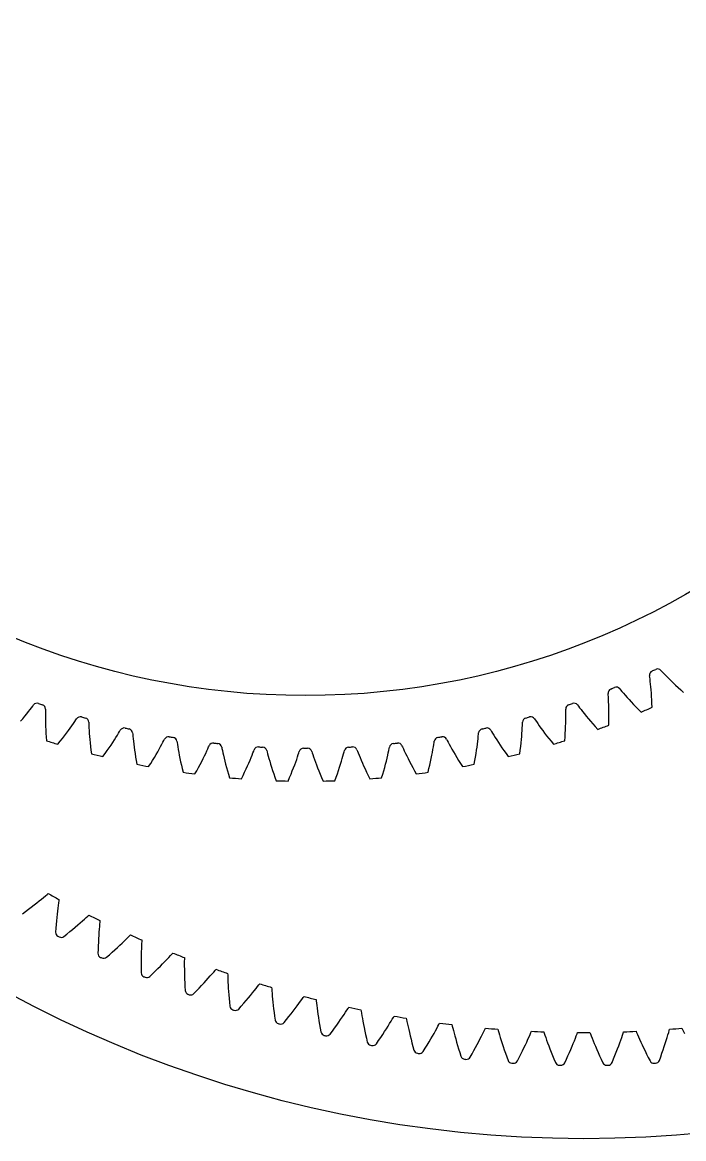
# Model space of a CAD drawing. Header units: millimetres. Extents: x -82 to 82, y -82 to 82.
# Drawn here: x -38.3 to 6.8, y -82.4 to -6.1 of the extents above; entities that cross this region are included whole.
import ezdxf

# ---------------------------------------------------------------- set-up
doc = ezdxf.new("R2010")
doc.units = ezdxf.units.MM

msp = doc.modelspace()

# ---------------------------------------------------------------- linework, layer by layer
at = {"layer": 'journal'}
msp.add_circle((-19, 0), 52.15, dxfattribs=at)
at = {"layer": 'outer'}
msp.add_circle((0, 0), 82.428227, dxfattribs=at)
at = {"layer": 'output_ring'}
for p, q in [((-37.547344, -66.457307), (-37.369394, -66.317415)), ((-37.369394, -66.317415), (-37.20163, -66.183439)), ((-37.20163, -66.183439), (-37.045024, -66.056472)), ((-37.045024, -66.056472), (-36.901003, -65.938028)), ((-36.901003, -65.938028), (-36.771882, -65.830424)), ((-36.771882, -65.830424), (-36.662142, -65.737885)), ((-36.662142, -65.737885), (-36.587496, -65.674355)), ((-35.879105, -66.321232), (-35.900772, -66.48791)), ((-35.859774, -66.17899), (-35.879105, -66.321232)), ((-35.846131, -66.081924), (-35.859774, -66.17899)), ((-38.348751, -67.061802), (-38.136133, -66.904876)), ((-38.136133, -66.904876), (-37.931182, -66.751651)), ((-37.931182, -66.751651), (-37.734783, -66.602276)), ((-37.734783, -66.602276), (-37.547344, -66.457307)), ((-35.970123, -67.086671), (-35.992887, -67.311877)), ((-35.946896, -66.873235), (-35.970123, -67.086671)), ((-35.923607, -66.672976), (-35.946896, -66.873235)), ((-35.900772, -66.48791), (-35.923607, -66.672976)), ((-36.035739, -67.79368), (-36.055294, -68.048828)), ((-36.014853, -67.547815), (-36.035739, -67.79368)), ((-35.992887, -67.311877), (-36.014853, -67.547815)), ((-34.731466, -67.971332), (-34.559529, -67.824111)), ((-34.559529, -67.824111), (-34.397523, -67.683228)), ((-34.397523, -67.683228), (-34.246371, -67.549814)), ((-34.246371, -67.549814), (-34.107437, -67.425443)), ((-34.107437, -67.425443), (-33.982935, -67.312526)), ((-33.982935, -67.312526), (-33.877166, -67.215473)), ((-33.877166, -67.215473), (-33.805246, -67.148873)), ((-33.070388, -67.765518), (-33.085057, -67.932957)), ((-33.057031, -67.622591), (-33.070388, -67.765518)), ((-33.047464, -67.525039), (-33.057031, -67.622591)), ((-36.055294, -68.048828), (-36.073863, -68.312432)), ((-35.506856, -68.608856), (-35.300996, -68.443165)), ((-35.300996, -68.443165), (-35.102641, -68.281491)), ((-35.102641, -68.281491), (-34.912669, -68.124023)), ((-34.912669, -68.124023), (-34.731466, -67.971332)), ((-33.129273, -68.534097), (-33.142586, -68.760059)), ((-33.115004, -68.319876), (-33.129273, -68.534097)), ((-33.100122, -68.118817), (-33.115004, -68.319876)), ((-33.085057, -67.932957), (-33.100122, -68.118817)), ((-31.13437, -68.676539), (-31.032758, -68.575142)), ((-31.032758, -68.575142), (-30.96369, -68.505589)), ((-33.165225, -69.243233), (-33.174078, -69.498976)), ((-33.154653, -68.99671), (-33.165225, -69.243233)), ((-33.142586, -68.760059), (-33.154653, -68.99671)), ((-32.029307, -69.526257), (-31.854656, -69.366112)), ((-31.854656, -69.366112), (-31.689036, -69.211821)), ((-31.689036, -69.211821), (-31.533072, -69.064277)), ((-31.533072, -69.064277), (-31.387639, -68.92465)), ((-31.387639, -68.92465), (-31.254034, -68.794571)), ((-31.254034, -68.794571), (-31.13437, -68.676539)), ((-30.211298, -69.258827), (-30.218567, -69.445154)), ((-30.203655, -69.09092), (-30.211298, -69.258827)), ((-30.196294, -68.94756), (-30.203655, -69.09092)), ((-30.190821, -68.849692), (-30.196294, -68.94756)), ((-33.174078, -69.498976), (-33.181593, -69.763127)), ((-32.60267, -70.035547), (-32.403928, -69.861381)), ((-32.403928, -69.861381), (-32.212518, -69.691543)), ((-32.212518, -69.691543), (-32.029307, -69.526257)), ((-30.234142, -70.087612), (-30.236289, -70.324561)), ((-30.230303, -69.861291), (-30.234142, -70.087612)), ((-30.225017, -69.64666), (-30.230303, -69.861291)), ((-30.218567, -69.445154), (-30.225017, -69.64666)), ((-28.6133, -70.324164), (-28.473842, -70.178569)), ((-28.473842, -70.178569), (-28.345801, -70.043009)), ((-28.345801, -70.043009), (-28.231185, -69.92007)), ((-28.231185, -69.92007), (-28.133908, -69.814507)), ((-28.133908, -69.814507), (-28.067814, -69.742122)), ((-27.282582, -70.151571), (-27.283933, -70.295113)), ((-27.281212, -70.05356), (-27.282582, -70.151571)), ((-30.236289, -70.324561), (-30.236527, -70.57131)), ((-30.236527, -70.57131), (-30.234664, -70.8272)), ((-30.234664, -70.8272), (-30.23111, -71.091434)), ((-29.265884, -70.979332), (-29.089754, -70.806519)), ((-29.089754, -70.806519), (-28.921963, -70.639201)), ((-28.921963, -70.639201), (-28.762949, -70.478109)), ((-28.762949, -70.478109), (-28.6133, -70.324164)), ((-27.283933, -70.295113), (-27.284539, -70.463193)), ((-27.284539, -70.463193), (-27.283999, -70.649661)), ((-27.283999, -70.649661), (-27.282005, -70.851261)), ((-27.282005, -70.851261), (-27.278299, -71.065924)), ((-25.278473, -71.040937), (-25.185702, -70.931393)), ((-25.185702, -70.931393), (-25.122696, -70.856305)), ((-29.641288, -71.339373), (-29.450014, -71.157036)), ((-29.450014, -71.157036), (-29.265884, -70.979332)), ((-27.278299, -71.065924), (-27.272657, -71.292208)), ((-27.272657, -71.292208), (-27.264879, -71.529038)), ((-27.264879, -71.529038), (-27.254785, -71.775582)), ((-25.938531, -71.788365), (-25.786402, -71.620755)), ((-25.786402, -71.620755), (-25.643331, -71.460678)), ((-25.643331, -71.460678), (-25.510092, -71.309372)), ((-25.510092, -71.309372), (-25.387841, -71.168569)), ((-25.387841, -71.168569), (-25.278473, -71.040937)), ((-24.323744, -71.13453), (-24.321008, -71.232512)), ((-24.321008, -71.232512), (-24.316347, -71.375985)), ((-24.316347, -71.375985), (-24.309914, -71.543942)), ((-24.309914, -71.543942), (-24.301566, -71.730225)), ((-27.254785, -71.775582), (-27.242207, -72.031169)), ((-27.242207, -72.031169), (-27.227592, -72.295022)), ((-26.627904, -72.518044), (-26.444434, -72.327858)), ((-26.444434, -72.327858), (-26.267906, -72.142599)), ((-26.267906, -72.142599), (-26.099168, -71.962562)), ((-26.099168, -71.962562), (-25.938531, -71.788365)), ((-24.301566, -71.730225), (-24.291131, -71.931564)), ((-24.291131, -71.931564), (-24.278439, -72.145884)), ((-24.278439, -72.145884), (-24.263326, -72.371733)), ((-24.263326, -72.371733), (-24.245638, -72.60803)), ((-22.628375, -72.471826), (-22.501589, -72.315073)), ((-22.501589, -72.315073), (-22.385341, -72.169274)), ((-22.385341, -72.169274), (-22.281413, -72.037175)), ((-22.281413, -72.037175), (-22.193311, -71.923842)), ((-22.193311, -71.923842), (-22.133506, -71.846181)), ((-21.323603, -72.090705), (-21.316766, -72.188487)), ((-21.316766, -72.188487), (-21.306101, -72.331639)), ((-21.306101, -72.331639), (-21.292641, -72.49918)), ((-24.245638, -72.60803), (-24.225229, -72.853934)), ((-24.225229, -72.853934), (-24.201959, -73.10877)), ((-24.201959, -73.10877), (-24.176308, -73.37178)), ((-23.392461, -73.371792), (-23.223847, -73.179303)), ((-23.223847, -73.179303), (-23.062796, -72.992359)), ((-23.062796, -72.992359), (-22.909594, -72.811587)), ((-22.909594, -72.811587), (-22.764617, -72.637754)), ((-22.764617, -72.637754), (-22.628375, -72.471826)), ((-21.292641, -72.49918), (-21.276499, -72.684949)), ((-21.276499, -72.684949), (-21.257642, -72.885675)), ((-21.257642, -72.885675), (-21.235987, -73.099275)), ((-21.235987, -73.099275), (-21.21143, -73.324293)), ((-19.573721, -73.355834), (-19.45361, -73.193909)), ((-19.45361, -73.193909), (-19.343569, -73.04337)), ((-19.343569, -73.04337), (-19.245265, -72.907035)), ((-19.245265, -72.907035), (-19.161986, -72.790112)), ((-19.161986, -72.790112), (-19.105485, -72.710015)), ((-18.286053, -72.920409), (-18.275128, -73.017819)), ((-18.275128, -73.017819), (-18.258478, -73.160399)), ((-18.258478, -73.160399), (-18.238013, -73.327229)), ((-23.567807, -73.569494), (-23.392461, -73.371792)), ((-21.21143, -73.324293), (-21.183862, -73.559642)), ((-21.183862, -73.559642), (-21.153173, -73.804476)), ((-21.153173, -73.804476), (-21.119252, -74.058115)), ((-20.139044, -74.087626), (-19.985963, -73.894102)), ((-19.985963, -73.894102), (-19.840465, -73.707073)), ((-19.840465, -73.707073), (-19.702895, -73.527322)), ((-19.702895, -73.527322), (-19.573721, -73.355834)), ((-18.238013, -73.327229), (-18.214106, -73.51216)), ((-18.214106, -73.51216), (-18.18686, -73.711919)), ((-18.18686, -73.711919), (-18.156279, -73.924425)), ((-18.156279, -73.924425), (-18.122321, -74.148218)), ((-16.484728, -74.111151), (-16.371503, -73.944338)), ((-16.371503, -73.944338), (-16.267863, -73.789323)), ((-16.267863, -73.789323), (-16.175354, -73.648991)), ((-16.175354, -73.648991), (-16.097044, -73.528684)), ((-16.097044, -73.528684), (-16.043947, -73.44629)), ((-15.216423, -73.622186), (-15.201429, -73.719053)), ((-15.201429, -73.719053), (-15.178822, -73.860811)), ((-15.178822, -73.860811), (-15.151389, -74.026637)), ((-21.119252, -74.058115), (-21.08261, -74.319819)), ((-20.466363, -74.491879), (-20.29945, -74.287007)), ((-20.29945, -74.287007), (-20.139044, -74.087626)), ((-18.122321, -74.148218), (-18.084922, -74.382206)), ((-18.084922, -74.382206), (-18.044007, -74.62554)), ((-18.044007, -74.62554), (-17.999495, -74.877535)), ((-17.018911, -74.865974), (-16.874068, -74.666209)), ((-16.874068, -74.666209), (-16.73653, -74.473252)), ((-16.73653, -74.473252), (-16.606607, -74.287898)), ((-16.606607, -74.287898), (-16.484728, -74.111151)), ((-15.151389, -74.026637), (-15.11976, -74.210405)), ((-15.11976, -74.210405), (-15.084173, -74.408848)), ((-15.084173, -74.408848), (-15.044719, -74.619887)), ((-15.044719, -74.619887), (-15.001419, -74.842061)), ((-13.481186, -74.918147), (-13.366815, -74.736451)), ((-13.366815, -74.736451), (-13.260675, -74.565044)), ((-13.260675, -74.565044), (-13.163617, -74.405825)), ((-13.163617, -74.405825), (-13.077066, -74.261742)), ((-13.077066, -74.261742), (-13.003862, -74.138261)), ((-13.003862, -74.138261), (-12.954262, -74.053716)), ((-12.120098, -74.194805), (-12.101061, -74.290958)), ((-12.101061, -74.290958), (-12.072538, -74.431645)), ((-12.072538, -74.431645), (-12.038185, -74.596178)), ((-12.038185, -74.596178), (-11.998888, -74.778459)), ((-10.036278, -74.891794), (-9.955836, -74.744213)), ((-9.955836, -74.744213), (-9.887868, -74.617774)), ((-9.887868, -74.617774), (-9.841851, -74.531227)), ((-9.002511, -74.63726), (-8.979464, -74.732532)), ((-8.979464, -74.732532), (-8.945075, -74.871901)), ((-17.999495, -74.877535), (-17.951926, -75.137476)), ((-17.329014, -75.283579), (-17.170827, -75.071898)), ((-17.170827, -75.071898), (-17.018911, -74.865974)), ((-15.001419, -74.842061), (-14.954255, -75.074278)), ((-14.954255, -75.074278), (-14.903186, -75.315686)), ((-14.903186, -75.315686), (-14.848161, -75.565596)), ((-14.01208, -75.725087), (-13.868921, -75.512982)), ((-13.868921, -75.512982), (-13.73257, -75.307327)), ((-13.73257, -75.307327), (-13.603233, -75.108779)), ((-13.603233, -75.108779), (-13.481186, -74.918147)), ((-11.998888, -74.778459), (-11.955022, -74.975238)), ((-11.955022, -74.975238), (-11.906766, -75.18444)), ((-11.906766, -75.18444), (-11.8542, -75.404606)), ((-11.8542, -75.404606), (-11.797353, -75.634644)), ((-10.446072, -75.612541), (-10.332115, -75.416965)), ((-10.332115, -75.416965), (-10.225452, -75.230639)), ((-10.225452, -75.230639), (-10.126583, -75.054937)), ((-10.126583, -75.054937), (-10.036278, -74.891794)), ((-8.945075, -74.871901), (-8.903862, -75.034851)), ((-8.903862, -75.034851), (-8.856966, -75.215327)), ((-8.856966, -75.215327), (-8.804898, -75.410097)), ((-8.804898, -75.410097), (-8.747924, -75.617094)), ((-7.066151, -75.592846), (-6.974726, -75.413158)), ((-6.974726, -75.413158), (-6.891331, -75.246376)), ((-6.891331, -75.246376), (-6.81714, -75.095556)), ((-6.81714, -75.095556), (-6.754526, -74.966383)), ((-6.754526, -74.966383), (-6.712174, -74.877984)), ((-5.86913, -74.948777), (-5.842113, -75.043)), ((-5.842113, -75.043), (-5.801919, -75.180807)), ((-5.801919, -75.180807), (-5.753918, -75.341888)), ((-5.753918, -75.341888), (-5.699506, -75.520242)), ((-3.810633, -75.63908), (-3.734295, -75.468952)), ((-3.734295, -75.468952), (-3.666485, -75.315157)), ((-3.666485, -75.315157), (-3.609335, -75.183475)), ((-3.609335, -75.183475), (-3.570722, -75.09338)), ((-2.725453, -75.128807), (-2.694514, -75.221817)), ((-2.694514, -75.221817), (-2.648584, -75.35782)), ((-2.648584, -75.35782), (-2.59388, -75.516749)), ((-2.59388, -75.516749), (-2.532047, -75.692668)), ((-0.570708, -75.559129), (-0.509397, -75.402629)), ((-0.509397, -75.402629), (-0.457812, -75.268669)), ((-0.457812, -75.268669), (-0.423006, -75.177037)), ((0.423006, -75.177037), (0.457812, -75.268669)), ((0.457812, -75.268669), (0.509397, -75.402629)), ((0.509397, -75.402629), (0.570708, -75.559129)), ((2.532047, -75.692668), (2.59388, -75.516749)), ((2.59388, -75.516749), (2.648584, -75.35782)), ((2.648584, -75.35782), (2.694514, -75.221817)), ((2.694514, -75.221817), (2.725453, -75.128807)), ((3.570722, -75.09338), (3.609335, -75.183475)), ((3.609335, -75.183475), (3.666485, -75.315157)), ((3.666485, -75.315157), (3.734295, -75.468952)), ((3.734295, -75.468952), (3.810633, -75.63908)), ((5.699506, -75.520242), (5.753918, -75.341888)), ((5.753918, -75.341888), (5.801919, -75.180807)), ((5.801919, -75.180807), (5.842113, -75.043)), ((5.842113, -75.043), (5.86913, -74.948777)), ((6.712174, -74.877984), (6.754526, -74.966383)), ((6.754526, -74.966383), (6.81714, -75.095556)), ((6.81714, -75.095556), (6.891331, -75.246376)), ((-14.848161, -75.565596), (-14.789748, -75.823317)), ((-14.161265, -75.943206), (-14.01208, -75.725087)), ((-11.797353, -75.634644), (-11.73622, -75.873702)), ((-11.73622, -75.873702), (-11.670778, -76.121088)), ((-11.670778, -76.121088), (-11.601624, -76.376137)), ((-10.968672, -76.469603), (-10.828752, -76.245428)), ((-10.828752, -76.245428), (-10.6946, -76.027515)), ((-10.6946, -76.027515), (-10.566981, -75.81633)), ((-10.566981, -75.81633), (-10.446072, -75.612541)), ((-8.747924, -75.617094), (-8.686185, -75.834866)), ((-8.686185, -75.834866), (-8.619755, -76.062322)), ((-8.619755, -76.062322), (-8.548665, -76.298609)), ((-7.501517, -76.408669), (-7.382854, -76.192325)), ((-7.382854, -76.192325), (-7.270584, -75.983652)), ((-7.270584, -75.983652), (-7.164917, -75.783475)), ((-7.164917, -75.783475), (-7.066151, -75.592846)), ((-5.699506, -75.520242), (-5.639328, -75.71266)), ((-5.639328, -75.71266), (-5.573735, -75.91709)), ((-5.573735, -75.91709), (-5.502931, -76.132085)), ((-5.502931, -76.132085), (-5.427034, -76.35656)), ((-4.185774, -76.434654), (-4.082341, -76.221461)), ((-4.082341, -76.221461), (-3.98515, -76.017036)), ((-3.98515, -76.017036), (-3.894452, -75.822438)), ((-3.894452, -75.822438), (-3.810633, -75.63908)), ((-2.532047, -75.692668), (-2.463864, -75.882398)), ((-2.463864, -75.882398), (-2.389769, -76.083902)), ((-2.389769, -76.083902), (-2.310023, -76.295744)), ((-0.886937, -76.325553), (-0.798391, -76.117237)), ((-0.798391, -76.117237), (-0.715922, -75.919012)), ((-0.715922, -75.919012), (-0.639854, -75.732304)), ((-0.639854, -75.732304), (-0.570708, -75.559129)), ((0.570708, -75.559129), (0.639854, -75.732304)), ((0.639854, -75.732304), (0.715922, -75.919012)), ((0.715922, -75.919012), (0.798391, -76.117237)), ((0.798391, -76.117237), (0.886937, -76.325553)), ((2.310023, -76.295744), (2.389769, -76.083902)), ((2.389769, -76.083902), (2.463864, -75.882398)), ((2.463864, -75.882398), (2.532047, -75.692668)), ((3.810633, -75.63908), (3.894452, -75.822438)), ((3.894452, -75.822438), (3.98515, -76.017036)), ((3.98515, -76.017036), (4.082341, -76.221461)), ((4.082341, -76.221461), (4.185774, -76.434654)), ((5.427034, -76.35656), (5.502931, -76.132085)), ((5.502931, -76.132085), (5.573735, -75.91709)), ((5.573735, -75.91709), (5.639328, -75.71266)), ((5.639328, -75.71266), (5.699506, -75.520242)), ((-8.548665, -76.298609), (-8.47292, -76.543039)), ((-8.47292, -76.543039), (-8.393147, -76.794968)), ((-7.756835, -76.861847), (-7.626426, -76.632009)), ((-7.626426, -76.632009), (-7.501517, -76.408669)), ((-5.427034, -76.35656), (-5.346112, -76.589663)), ((-5.346112, -76.589663), (-5.260198, -76.830706)), ((-5.260198, -76.830706), (-5.169945, -77.079074)), ((-4.531391, -77.119249), (-4.410721, -76.884151)), ((-4.410721, -76.884151), (-4.295274, -76.655777)), ((-4.295274, -76.655777), (-4.185774, -76.434654)), ((-2.310023, -76.295744), (-2.224793, -76.516843)), ((-2.224793, -76.516843), (-2.13418, -76.746353)), ((-2.13418, -76.746353), (-2.038248, -76.983587)), ((-2.038248, -76.983587), (-1.937673, -77.227958)), ((-1.297998, -77.241357), (-1.187278, -77.001412)), ((-1.187278, -77.001412), (-1.081496, -76.768404)), ((-1.081496, -76.768404), (-0.981351, -76.542889)), ((-0.981351, -76.542889), (-0.886937, -76.325553)), ((0.886937, -76.325553), (0.981351, -76.542889)), ((0.981351, -76.542889), (1.081496, -76.768404)), ((1.081496, -76.768404), (1.187278, -77.001412)), ((1.187278, -77.001412), (1.297998, -77.241357)), ((1.937673, -77.227958), (2.038248, -76.983587)), ((2.038248, -76.983587), (2.13418, -76.746353)), ((2.13418, -76.746353), (2.224793, -76.516843)), ((2.224793, -76.516843), (2.310023, -76.295744)), ((4.185774, -76.434654), (4.295274, -76.655777)), ((4.295274, -76.655777), (4.410721, -76.884151)), ((4.410721, -76.884151), (4.531391, -77.119249)), ((5.169945, -77.079074), (5.260198, -76.830706)), ((5.260198, -76.830706), (5.346112, -76.589663)), ((5.346112, -76.589663), (5.427034, -76.35656))]:
    msp.add_line(p, q, dxfattribs=at)
for centre, radius, start, end in [((0, 0), 75.178227, 240.877612, 241.522388), ((0, 0), 75.178227, 243.277612, 243.922388), ((-35.774365, -68.329775), 0.3, 176.68585, 242.365489), ((0, 0), 77.428227, 242.365489, 242.434511), ((-35.692025, -68.372822), 0.3, 242.434511, 308.11415), ((0, 0), 75.178227, 245.677612, 246.322388), ((-32.881631, -69.767913), 0.3, 179.08585, 244.765489), ((0, 0), 77.428227, 244.765489, 244.834511), ((-32.797561, -69.807474), 0.3, 244.834511, 310.51415), ((0, 0), 75.178227, 248.077612, 248.722388), ((0, 0), 75.178227, 250.477612, 251.122388), ((-29.931211, -71.083655), 0.3, 181.48585, 247.165489), ((0, 0), 77.428227, 247.165489, 247.234511), ((-29.845558, -71.11966), 0.3, 247.234511, 312.91415), ((-26.928282, -72.274691), 0.3, 183.88585, 249.565489), ((0, 0), 75.178227, 252.877612, 253.522388), ((0, 0), 77.428227, 249.565489, 249.634511), ((-26.841196, -72.307078), 0.3, 249.634511, 315.31415), ((0, 0), 75.178227, 255.277612, 255.922388), ((-23.878111, -73.338934), 0.3, 186.28585, 251.965489), ((0, 0), 77.428227, 251.965489, 252.034511), ((-23.789746, -73.367645), 0.3, 252.034511, 317.71415), ((0, 0), 75.178227, 257.677612, 258.322388), ((-20.78605, -74.274514), 0.3, 188.68585, 254.365489), ((0, 0), 77.428227, 254.365489, 254.434511), ((-20.69656, -74.299501), 0.3, 254.434511, 320.11415), ((0, 0), 75.178227, 260.077612, 260.722388), ((0, 0), 75.178227, 262.477612, 263.122388), ((-17.657524, -75.079793), 0.3, 191.08585, 256.765489), ((0, 0), 77.428227, 256.765489, 256.834511), ((-17.567065, -75.101009), 0.3, 256.834511, 322.51415), ((0, 0), 75.178227, 264.877612, 265.522388), ((0, 0), 75.178227, 267.277612, 267.922388), ((0, 0), 75.178227, 269.677612, 270.322388), ((0, 0), 75.178227, 272.077612, 272.722388), ((0, 0), 75.178227, 274.477612, 275.122388), ((-14.49802, -75.753355), 0.3, 193.48585, 259.165489), ((0, 0), 77.428227, 259.165489, 259.234511), ((-14.406752, -75.770765), 0.3, 259.234511, 324.91415), ((-11.313081, -76.294021), 0.3, 195.88585, 261.565489), ((0, 0), 77.428227, 261.565489, 261.634511), ((-11.221165, -76.307594), 0.3, 261.634511, 327.31415), ((-8.108296, -76.700841), 0.3, 198.28585, 263.965489), ((0, 0), 77.428227, 263.965489, 264.034511), ((-8.015892, -76.710553), 0.3, 264.034511, 329.71415), ((-4.889285, -76.973101), 0.3, 200.68585, 266.365489), ((0, 0), 77.428227, 266.365489, 266.434511), ((-4.796556, -76.978935), 0.3, 266.434511, 332.11415), ((-1.661698, -77.110325), 0.3, 203.08585, 268.765489), ((0, 0), 77.428227, 268.765489, 268.834511), ((-1.568805, -77.11227), 0.3, 268.834511, 334.51415), ((1.568805, -77.11227), 0.3, 205.48585, 271.165489), ((0, 0), 77.428227, 271.165489, 271.234511), ((1.661698, -77.110325), 0.3, 271.234511, 336.91415), ((4.796556, -76.978935), 0.3, 207.88585, 273.565489), ((0, 0), 77.428227, 273.565489, 273.634511), ((4.889285, -76.973101), 0.3, 273.634511, 339.31415)]:
    msp.add_arc(centre, radius, start, end, dxfattribs=at)
at = {"layer": 'thin_ring_external'}
for p, q in [((4.509369, -50.888416), (4.49811, -50.794419)), ((4.527148, -51.025231), (4.509369, -50.888416)), ((4.546564, -51.185701), (4.527148, -51.025231)), ((5.270751, -50.429801), (5.336152, -50.498248)), ((5.336152, -50.498248), (5.430459, -50.598948)), ((5.430459, -50.598948), (5.541985, -50.715951)), ((5.541985, -50.715951), (5.667058, -50.84463)), ((5.667058, -50.84463), (5.803823, -50.982451)), ((5.803823, -50.982451), (5.951157, -51.127755)), ((2.455832, -51.690246), (2.517362, -51.762192)), ((2.517362, -51.762192), (2.605979, -51.867934)), ((2.605979, -51.867934), (2.71089, -51.990902)), ((4.566382, -51.364052), (4.546564, -51.185701)), ((4.585824, -51.557239), (4.566382, -51.364052)), ((4.604322, -51.763341), (4.585824, -51.557239)), ((4.62143, -51.98102), (4.604322, -51.763341)), ((5.951157, -51.127755), (6.108311, -51.279344)), ((6.108311, -51.279344), (6.274756, -51.436302)), ((6.274756, -51.436302), (6.450098, -51.597895)), ((6.450098, -51.597895), (6.634037, -51.763516)), ((6.634037, -51.763516), (6.826334, -51.932653)), ((1.670342, -52.106222), (1.664278, -52.011747)), ((1.680557, -52.243808), (1.670342, -52.106222)), ((1.691104, -52.405104), (1.680557, -52.243808)), ((1.701066, -52.584275), (1.691104, -52.405104)), ((1.709836, -52.77824), (1.701066, -52.584275)), ((2.71089, -51.990902), (2.828685, -52.126276)), ((2.828685, -52.126276), (2.95765, -52.271422)), ((2.95765, -52.271422), (3.096755, -52.424621)), ((3.096755, -52.424621), (3.245321, -52.584638)), ((3.245321, -52.584638), (3.402866, -52.750527)), ((4.636775, -52.209284), (4.62143, -51.98102)), ((4.650042, -52.447362), (4.636775, -52.209284)), ((4.660954, -52.694636), (4.650042, -52.447362)), ((-38.044792, -53.401647), (-37.924019, -53.249617)), ((-37.924019, -53.249617), (-37.81386, -53.107959)), ((-37.81386, -53.107959), (-37.715882, -52.979398)), ((-37.715882, -52.979398), (-37.633225, -52.868935)), ((-37.633225, -52.868935), (-37.575752, -52.793709)), ((-36.771159, -53.303722), (-36.772805, -53.465354)), ((-36.768539, -53.165782), (-36.771159, -53.303722)), ((-36.767689, -53.071117), (-36.768539, -53.165782)), ((-1.231461, -53.165782), (-1.232311, -53.071117)), ((-1.228841, -53.303722), (-1.231461, -53.165782)), ((-1.227195, -53.465354), (-1.228841, -53.303722)), ((-0.424248, -52.793709), (-0.366775, -52.868935)), ((-0.366775, -52.868935), (-0.284118, -52.979398)), ((-0.284118, -52.979398), (-0.18614, -53.107959)), ((-0.18614, -53.107959), (-0.075981, -53.249617)), ((-0.075981, -53.249617), (0.044792, -53.401647)), ((1.716953, -52.985049), (1.709836, -52.77824)), ((1.722043, -53.20334), (1.716953, -52.985049)), ((1.724791, -53.432102), (1.722043, -53.20334)), ((3.402866, -52.750527), (3.56904, -52.921533)), ((3.56904, -52.921533), (3.743575, -53.097036)), ((3.743575, -53.097036), (3.926264, -53.276509)), ((4.669265, -52.950598), (4.660954, -52.694636)), ((-38.46294, -53.904549), (-38.314772, -53.730234)), ((-38.314772, -53.730234), (-38.175247, -53.562276)), ((-38.175247, -53.562276), (-38.044792, -53.401647)), ((-36.772805, -53.465354), (-36.772882, -53.644802)), ((-36.772882, -53.644802), (-36.770953, -53.838956)), ((-36.770953, -53.838956), (-36.766667, -54.045842)), ((-36.766667, -54.045842), (-36.759724, -54.264082)), ((-34.961881, -54.21124), (-34.859693, -54.063729)), ((-34.859693, -54.063729), (-34.768946, -53.929966)), ((-34.768946, -53.929966), (-34.6925, -53.815117)), ((-34.6925, -53.815117), (-34.639257, -53.736839)), ((-33.81714, -53.969312), (-33.812774, -54.06388)), ((-33.812774, -54.06388), (-33.807791, -54.201755)), ((-4.192209, -54.201755), (-4.187226, -54.06388)), ((-4.187226, -54.06388), (-4.18286, -53.969312)), ((-3.360743, -53.736839), (-3.3075, -53.815117)), ((-3.3075, -53.815117), (-3.231054, -53.929966)), ((-3.231054, -53.929966), (-3.140307, -54.063729)), ((-3.140307, -54.063729), (-3.038119, -54.21124)), ((-1.240276, -54.264082), (-1.233333, -54.045842)), ((-1.233333, -54.045842), (-1.229047, -53.838956)), ((-1.229047, -53.838956), (-1.227118, -53.644802)), ((-1.227118, -53.644802), (-1.227195, -53.465354)), ((0.044792, -53.401647), (0.175247, -53.562276)), ((0.175247, -53.562276), (0.314772, -53.730234)), ((0.314772, -53.730234), (0.46294, -53.904549)), ((0.46294, -53.904549), (0.619441, -54.084451)), ((0.619441, -54.084451), (0.784043, -54.269302)), ((1.716394, -54.174081), (1.722196, -53.918049)), ((1.722196, -53.918049), (1.724922, -53.670549)), ((1.724922, -53.670549), (1.724791, -53.432102)), ((-36.759724, -54.264082), (-36.749866, -54.492649)), ((-36.749866, -54.492649), (-36.736862, -54.730741)), ((-36.736862, -54.730741), (-36.720505, -54.977715)), ((-35.610258, -55.083115), (-35.463905, -54.894866)), ((-35.463905, -54.894866), (-35.325564, -54.712653)), ((-35.325564, -54.712653), (-35.195504, -54.537264)), ((-35.195504, -54.537264), (-35.074096, -54.369692)), ((-35.074096, -54.369692), (-34.961881, -54.21124)), ((-33.807791, -54.201755), (-33.80053, -54.363232)), ((-33.80053, -54.363232), (-33.790722, -54.542412)), ((-33.790722, -54.542412), (-33.778101, -54.736164)), ((-33.778101, -54.736164), (-33.762424, -54.9425)), ((-31.951267, -55.008225), (-31.857361, -54.855309)), ((-31.857361, -54.855309), (-31.77412, -54.71675)), ((-31.77412, -54.71675), (-31.704117, -54.597864)), ((-31.704117, -54.597864), (-31.655267, -54.516772)), ((-30.821592, -54.703603), (-30.812023, -54.797787)), ((-30.812023, -54.797787), (-30.799453, -54.935178)), ((-7.200547, -54.935178), (-7.187977, -54.797787)), ((-7.187977, -54.797787), (-7.178408, -54.703603)), ((-6.344733, -54.516772), (-6.295883, -54.597864)), ((-6.295883, -54.597864), (-6.22588, -54.71675)), ((-6.22588, -54.71675), (-6.142639, -54.855309)), ((-6.142639, -54.855309), (-6.048733, -55.008225)), ((-4.237576, -54.9425), (-4.221899, -54.736164)), ((-4.221899, -54.736164), (-4.209278, -54.542412)), ((-4.209278, -54.542412), (-4.19947, -54.363232)), ((-4.19947, -54.363232), (-4.192209, -54.201755)), ((-3.038119, -54.21124), (-2.925904, -54.369692)), ((-2.925904, -54.369692), (-2.804496, -54.537264)), ((-2.804496, -54.537264), (-2.674436, -54.712653)), ((-2.674436, -54.712653), (-2.536095, -54.894866)), ((-2.536095, -54.894866), (-2.389742, -55.083115)), ((-1.279495, -54.977715), (-1.263138, -54.730741)), ((-1.263138, -54.730741), (-1.250134, -54.492649)), ((-1.250134, -54.492649), (-1.240276, -54.264082)), ((0.784043, -54.269302), (0.956567, -54.458566)), ((-36.720505, -54.977715), (-36.700608, -55.233038)), ((-35.926263, -55.475234), (-35.764427, -55.276753)), ((-35.764427, -55.276753), (-35.610258, -55.083115)), ((-33.762424, -54.9425), (-33.743469, -55.160027)), ((-33.743469, -55.160027), (-33.721035, -55.387703)), ((-33.721035, -55.387703), (-33.694935, -55.624717)), ((-33.694935, -55.624717), (-33.664998, -55.870415)), ((-32.414869, -55.718469), (-32.286777, -55.528911)), ((-32.286777, -55.528911), (-32.166575, -55.346624)), ((-32.166575, -55.346624), (-32.054583, -55.172618)), ((-32.054583, -55.172618), (-31.951267, -55.008225)), ((-30.799453, -54.935178), (-30.783307, -55.09601)), ((-30.783307, -55.09601), (-30.763643, -55.274378)), ((-30.763643, -55.274378), (-30.740368, -55.467141)), ((-30.740368, -55.467141), (-30.713348, -55.6723)), ((-30.713348, -55.6723), (-30.682439, -55.888452)), ((-28.995424, -55.807987), (-28.901321, -55.638152)), ((-28.901321, -55.638152), (-28.815981, -55.480295)), ((-28.815981, -55.480295), (-28.740499, -55.337361)), ((-28.740499, -55.337361), (-28.677152, -55.2148)), ((-28.677152, -55.2148), (-28.632844, -55.13114)), ((-27.790142, -55.271762), (-27.775399, -55.365276)), ((-27.775399, -55.365276), (-27.75528, -55.501766)), ((-27.75528, -55.501766), (-27.730299, -55.661464)), ((-27.730299, -55.661464), (-27.700839, -55.838477)), ((-25.677297, -55.789915), (-25.620797, -55.66405)), ((-25.620797, -55.66405), (-25.581165, -55.578076)), ((-24.731997, -55.672062), (-24.712125, -55.764621)), ((-13.287875, -55.764621), (-13.268003, -55.672062)), ((-12.418835, -55.578076), (-12.379203, -55.66405)), ((-12.379203, -55.66405), (-12.322703, -55.789915)), ((-10.299161, -55.838477), (-10.269701, -55.661464)), ((-10.269701, -55.661464), (-10.24472, -55.501766)), ((-10.24472, -55.501766), (-10.224601, -55.365276)), ((-10.224601, -55.365276), (-10.209858, -55.271762)), ((-9.367156, -55.13114), (-9.322848, -55.2148)), ((-9.322848, -55.2148), (-9.259501, -55.337361)), ((-9.259501, -55.337361), (-9.184019, -55.480295)), ((-9.184019, -55.480295), (-9.098679, -55.638152)), ((-9.098679, -55.638152), (-9.004576, -55.807987)), ((-7.317561, -55.888452), (-7.286652, -55.6723)), ((-7.286652, -55.6723), (-7.259632, -55.467141)), ((-7.259632, -55.467141), (-7.236357, -55.274378)), ((-7.236357, -55.274378), (-7.216693, -55.09601)), ((-7.216693, -55.09601), (-7.200547, -54.935178)), ((-6.048733, -55.008225), (-5.945417, -55.172618)), ((-5.945417, -55.172618), (-5.833425, -55.346624)), ((-5.833425, -55.346624), (-5.713223, -55.528911)), ((-5.713223, -55.528911), (-5.585131, -55.718469)), ((-4.335002, -55.870415), (-4.305065, -55.624717)), ((-4.305065, -55.624717), (-4.278965, -55.387703)), ((-4.278965, -55.387703), (-4.256531, -55.160027)), ((-4.256531, -55.160027), (-4.237576, -54.9425)), ((-2.389742, -55.083115), (-2.235573, -55.276753)), ((-2.235573, -55.276753), (-2.073737, -55.475234)), ((-1.299392, -55.233038), (-1.279495, -54.977715)), ((-33.664998, -55.870415), (-33.631065, -56.124254)), ((-32.844555, -56.323426), (-32.693898, -56.116331)), ((-32.693898, -56.116331), (-32.55063, -55.914495)), ((-32.55063, -55.914495), (-32.414869, -55.718469)), ((-30.682439, -55.888452), (-30.647497, -56.114546)), ((-30.647497, -56.114546), (-30.608379, -56.349763)), ((-30.608379, -56.349763), (-30.564953, -56.593439)), ((-29.449849, -56.576063), (-29.325093, -56.372856)), ((-29.325093, -56.372856), (-29.207637, -56.17653)), ((-29.207637, -56.17653), (-29.097661, -55.987898)), ((-29.097661, -55.987898), (-28.995424, -55.807987)), ((-27.700839, -55.838477), (-27.66698, -56.029666)), ((-27.66698, -56.029666), (-27.628699, -56.233025)), ((-27.628699, -56.233025), (-27.58593, -56.447145)), ((-27.58593, -56.447145), (-27.538585, -56.670972)), ((-25.998079, -56.459139), (-25.905909, -56.273869)), ((-25.905909, -56.273869), (-25.821305, -56.099108)), ((-25.821305, -56.099108), (-25.74479, -55.93679)), ((-25.74479, -55.93679), (-25.677297, -55.789915)), ((-24.712125, -55.764621), (-24.684517, -55.899796)), ((-24.684517, -55.899796), (-24.650777, -56.057875)), ((-24.650777, -56.057875), (-24.61161, -56.232997)), ((-24.61161, -56.232997), (-24.56727, -56.42203)), ((-24.56727, -56.42203), (-24.517846, -56.622971)), ((-22.795421, -56.56885), (-22.720572, -56.389693)), ((-22.720572, -56.389693), (-22.653116, -56.223406)), ((-22.653116, -56.223406), (-22.593817, -56.073036)), ((-22.593817, -56.073036), (-22.544336, -55.94425)), ((-22.544336, -55.94425), (-22.5095, -55.856223)), ((-21.656444, -55.903287), (-21.631503, -55.994612)), ((-21.631503, -55.994612), (-21.59649, -56.12806)), ((-21.59649, -56.12806), (-21.554093, -56.284041)), ((-21.554093, -56.284041), (-21.505339, -56.456739)), ((-19.608541, -56.509024), (-19.550347, -56.339274)), ((-19.550347, -56.339274), (-19.499421, -56.185865)), ((-19.499421, -56.185865), (-19.457111, -56.054549)), ((-19.457111, -56.054549), (-19.427177, -55.964737)), ((-18.572823, -55.964737), (-18.542889, -56.054549)), ((-18.542889, -56.054549), (-18.500579, -56.185865)), ((-18.500579, -56.185865), (-18.449653, -56.339274)), ((-18.449653, -56.339274), (-18.391459, -56.509024)), ((-16.494661, -56.456739), (-16.445907, -56.284041)), ((-16.445907, -56.284041), (-16.40351, -56.12806)), ((-16.40351, -56.12806), (-16.368497, -55.994612)), ((-16.368497, -55.994612), (-16.343556, -55.903287)), ((-15.4905, -55.856223), (-15.455664, -55.94425)), ((-15.455664, -55.94425), (-15.406183, -56.073036)), ((-15.406183, -56.073036), (-15.346884, -56.223406)), ((-15.346884, -56.223406), (-15.279428, -56.389693)), ((-15.279428, -56.389693), (-15.204579, -56.56885)), ((-13.482154, -56.622971), (-13.43273, -56.42203)), ((-13.43273, -56.42203), (-13.38839, -56.232997)), ((-13.38839, -56.232997), (-13.349223, -56.057875)), ((-13.349223, -56.057875), (-13.315483, -55.899796)), ((-13.315483, -55.899796), (-13.287875, -55.764621)), ((-12.322703, -55.789915), (-12.25521, -55.93679)), ((-12.25521, -55.93679), (-12.178695, -56.099108)), ((-12.178695, -56.099108), (-12.094091, -56.273869)), ((-12.094091, -56.273869), (-12.001921, -56.459139)), ((-10.461415, -56.670972), (-10.41407, -56.447145)), ((-10.41407, -56.447145), (-10.371301, -56.233025)), ((-10.371301, -56.233025), (-10.33302, -56.029666)), ((-10.33302, -56.029666), (-10.299161, -55.838477)), ((-9.004576, -55.807987), (-8.902339, -55.987898)), ((-8.902339, -55.987898), (-8.792363, -56.17653)), ((-8.792363, -56.17653), (-8.674907, -56.372856)), ((-8.674907, -56.372856), (-8.550151, -56.576063)), ((-7.435047, -56.593439), (-7.391621, -56.349763)), ((-7.391621, -56.349763), (-7.352503, -56.114546)), ((-7.352503, -56.114546), (-7.317561, -55.888452)), ((-5.585131, -55.718469), (-5.44937, -55.914495)), ((-5.44937, -55.914495), (-5.306102, -56.116331)), ((-5.306102, -56.116331), (-5.155445, -56.323426)), ((-4.368935, -56.124254), (-4.335002, -55.870415)), ((-30.564953, -56.593439), (-30.517089, -56.845023)), ((-29.7208, -57.000565), (-29.581781, -56.785486)), ((-29.581781, -56.785486), (-29.449849, -56.576063)), ((-27.538585, -56.670972), (-27.48657, -56.903677)), ((-27.48657, -56.903677), (-27.429786, -57.14459)), ((-27.429786, -57.14459), (-27.368135, -57.393156)), ((-26.437527, -57.282184), (-26.317333, -57.065812)), ((-26.317333, -57.065812), (-26.20396, -56.856041)), ((-26.20396, -56.856041), (-26.097498, -56.653543)), ((-26.097498, -56.653543), (-25.998079, -56.459139)), ((-24.517846, -56.622971), (-24.463346, -56.834411)), ((-24.463346, -56.834411), (-24.403743, -57.055289)), ((-24.403743, -57.055289), (-24.338987, -57.284775)), ((-23.162594, -57.382254), (-23.060949, -57.166556)), ((-23.060949, -57.166556), (-22.965804, -56.958501)), ((-22.965804, -56.958501), (-22.877245, -56.758915)), ((-22.877245, -56.758915), (-22.795421, -56.56885)), ((-21.505339, -56.456739), (-21.450653, -56.643042)), ((-21.450653, -56.643042), (-21.390234, -56.840956)), ((-21.390234, -56.840956), (-21.324169, -57.049072)), ((-21.324169, -57.049072), (-21.252489, -57.266332)), ((-19.905605, -57.303458), (-19.822066, -57.090478)), ((-19.822066, -57.090478), (-19.744636, -56.886317)), ((-19.744636, -56.886317), (-19.673406, -56.692032)), ((-19.673406, -56.692032), (-19.608541, -56.509024)), ((-18.391459, -56.509024), (-18.326594, -56.692032)), ((-18.326594, -56.692032), (-18.255364, -56.886317)), ((-18.255364, -56.886317), (-18.177934, -57.090478)), ((-18.177934, -57.090478), (-18.094395, -57.303458)), ((-16.747511, -57.266332), (-16.675831, -57.049072)), ((-16.675831, -57.049072), (-16.609766, -56.840956)), ((-16.609766, -56.840956), (-16.549347, -56.643042)), ((-16.549347, -56.643042), (-16.494661, -56.456739)), ((-15.204579, -56.56885), (-15.122755, -56.758915)), ((-15.122755, -56.758915), (-15.034196, -56.958501)), ((-15.034196, -56.958501), (-14.939051, -57.166556)), ((-14.939051, -57.166556), (-14.837406, -57.382254)), ((-13.661013, -57.284775), (-13.596257, -57.055289)), ((-13.596257, -57.055289), (-13.536654, -56.834411)), ((-13.536654, -56.834411), (-13.482154, -56.622971)), ((-12.001921, -56.459139), (-11.902502, -56.653543)), ((-11.902502, -56.653543), (-11.79604, -56.856041)), ((-11.79604, -56.856041), (-11.682667, -57.065812)), ((-11.682667, -57.065812), (-11.562473, -57.282184)), ((-10.631865, -57.393156), (-10.570214, -57.14459)), ((-10.570214, -57.14459), (-10.51343, -56.903677)), ((-10.51343, -56.903677), (-10.461415, -56.670972)), ((-8.550151, -56.576063), (-8.418219, -56.785486)), ((-8.418219, -56.785486), (-8.2792, -57.000565)), ((-7.482911, -56.845023), (-7.435047, -56.593439)), ((-26.564488, -57.504596), (-26.437527, -57.282184)), ((-24.338987, -57.284775), (-24.269018, -57.522195)), ((-24.269018, -57.522195), (-24.193768, -57.766987)), ((-23.385202, -57.833987), (-23.270686, -57.604919)), ((-23.270686, -57.604919), (-23.162594, -57.382254)), ((-21.252489, -57.266332), (-21.17519, -57.491902)), ((-21.17519, -57.491902), (-21.092248, -57.725107)), ((-21.092248, -57.725107), (-21.003628, -57.965382)), ((-20.192598, -57.987738), (-20.090875, -57.75271)), ((-20.090875, -57.75271), (-19.995213, -57.524428)), ((-19.995213, -57.524428), (-19.905605, -57.303458)), ((-18.094395, -57.303458), (-18.004787, -57.524428)), ((-18.004787, -57.524428), (-17.909125, -57.75271)), ((-17.909125, -57.75271), (-17.807402, -57.987738)), ((-16.996372, -57.965382), (-16.907752, -57.725107)), ((-16.907752, -57.725107), (-16.82481, -57.491902)), ((-16.82481, -57.491902), (-16.747511, -57.266332)), ((-14.837406, -57.382254), (-14.729314, -57.604919)), ((-14.729314, -57.604919), (-14.614798, -57.833987)), ((-13.806232, -57.766987), (-13.730982, -57.522195)), ((-13.730982, -57.522195), (-13.661013, -57.284775)), ((-11.562473, -57.282184), (-11.435512, -57.504596))]:
    msp.add_line(p, q, dxfattribs=at)
for centre, radius, start, end in [((5.0469, -50.629528), 0.3, 41.740291, 115.405756), ((4.79459, -50.748596), 0.3, 115.12056, 188.786025), ((-19, 0), 55.75, 295.12056, 295.405756), ((1.962832, -51.982326), 0.3, 111.962665, 185.62813), ((-19, 0), 55.75, 291.962665, 292.247861), ((2.221318, -51.877338), 0.3, 38.582396, 112.247861), ((-37.331288, -52.967598), 0.3, 70.910034, 144.575499), ((-19, 0), 55.75, 250.910034, 251.195229), ((-37.06741, -53.058187), 0.3, 357.529764, 71.195229), ((-0.93259, -53.058187), 0.3, 108.804771, 182.470236), ((-19, 0), 55.75, 288.804771, 289.089966), ((-0.668712, -52.967598), 0.3, 35.424501, 109.089966), ((-19, 0), 58, 293.283464, 294.084957), ((-34.385586, -53.896997), 0.3, 74.067929, 147.733393), ((-19, 0), 55.75, 254.067929, 254.353124), ((-34.117118, -53.972912), 0.3, 0.687659, 74.353124), ((-3.882882, -53.972912), 0.3, 105.646876, 179.312341), ((-19, 0), 55.75, 285.646876, 285.932071), ((-3.614414, -53.896997), 0.3, 32.266607, 105.932071), ((-31.393158, -54.662712), 0.3, 77.225823, 150.891288), ((-19, 0), 55.75, 257.225823, 257.511019), ((-31.120916, -54.723723), 0.3, 3.845554, 77.511019), ((-6.879084, -54.723723), 0.3, 102.488981, 176.154446), ((-19, 0), 55.75, 282.488981, 282.774177), ((-6.606842, -54.662712), 0.3, 29.108712, 102.774177), ((-19, 0), 58, 290.125569, 290.927062), ((-19, 0), 58, 252.230832, 253.032326), ((-28.363093, -55.262419), 0.3, 80.383718, 154.049183), ((-19, 0), 55.75, 260.383718, 260.668913), ((-28.087904, -55.30834), 0.3, 7.003449, 80.668913), ((-25.304592, -55.694296), 0.3, 83.541613, 157.207078), ((-19, 0), 55.75, 263.541613, 263.826808), ((-25.027291, -55.724988), 0.3, 10.161343, 83.826808), ((-22.226945, -55.957031), 0.3, 86.699508, 160.364972), ((-19, 0), 55.75, 266.699508, 266.984703), ((-21.948374, -55.9724), 0.3, 13.319238, 86.984703), ((-16.051626, -55.9724), 0.3, 93.015297, 166.680762), ((-19, 0), 55.75, 273.015297, 273.300492), ((-15.773055, -55.957031), 0.3, 19.635028, 93.300492), ((-12.972709, -55.724988), 0.3, 96.173192, 169.838657), ((-19, 0), 55.75, 276.173192, 276.458387), ((-12.695408, -55.694296), 0.3, 22.792922, 96.458387), ((-9.912096, -55.30834), 0.3, 99.331087, 172.996551), ((-19, 0), 55.75, 279.331087, 279.616282), ((-9.636907, -55.262419), 0.3, 25.950817, 99.616282), ((-19, 0), 58, 286.967674, 287.769168), ((-19, 0), 58, 255.388727, 256.19022), ((-19.139497, -56.049826), 0.3, 89.857402, 163.522867), ((-19, 0), 55.75, 269.857402, 270.142598), ((-18.860503, -56.049826), 0.3, 16.477133, 90.142598), ((-19, 0), 58, 283.80978, 284.611273), ((-19, 0), 58, 258.546622, 259.348115), ((-19, 0), 58, 280.651885, 281.453378), ((-19, 0), 58, 261.704517, 262.50601), ((-19, 0), 58, 264.862411, 265.663904), ((-19, 0), 58, 268.020306, 268.821799), ((-19, 0), 58, 271.178201, 271.979694), ((-19, 0), 58, 274.336096, 275.137589), ((-19, 0), 58, 277.49399, 278.295483)]:
    msp.add_arc(centre, radius, start, end, dxfattribs=at)

doc.saveas('drawing.dxf')
